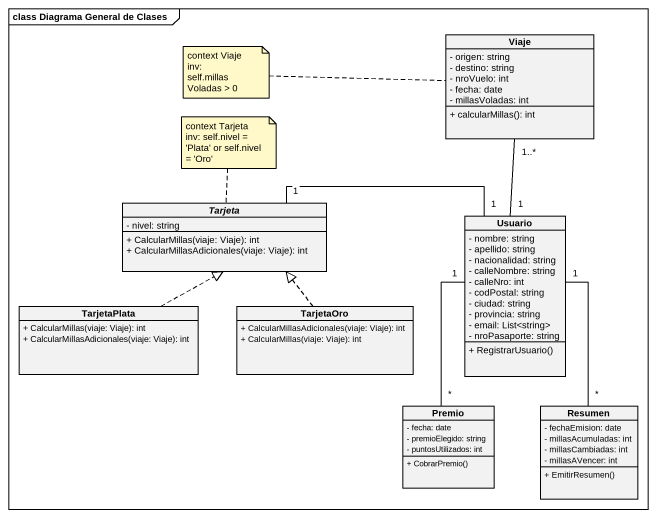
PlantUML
@startuml
mainframe class Diagrama General de Clases
hide circle
hide empty members
skinparam classAttributeIconSize 0
class Viaje {
  - origen: string
  - destino: string
  - nroVuelo: int
  - fecha: date
  - millasVoladas: int
  + calcularMillas(): int
}
abstract class Tarjeta {
  - nivel: string
  + CalcularMillas(viaje: Viaje): int
  + CalcularMillasAdicionales(viaje: Viaje): int
}
class Usuario {
  - nombre: string
  - apellido: string
  - nacionalidad: string
  - calleNombre: string
  - calleNro: int
  - codPostal: string
  - ciudad: string
  - provincia: string
  - email: List<string>
  - nroPasaporte: string
  + RegistrarUsuario()
}
class TarjetaPlata {
  + CalcularMillas(viaje: Viaje): int
  + CalcularMillasAdicionales(viaje: Viaje): int
}
class TarjetaOro {
  + CalcularMillasAdicionales(viaje: Viaje): int
  + CalcularMillas(viaje: Viaje): int
}
class Premio {
  - fecha: date
  - premioElegido: string
  - puntosUtilizados: int
  + CobrarPremio()
}
class Resumen {
  - fechaEmision: date
  - millasAcumuladas: int
  - millasCambiadas: int
  - millasAVencer: int
  + EmitirResumen()
}
Usuario "1" -up- "1..*" Viaje
Usuario "1" -left- "1" Tarjeta
Usuario "1" -- "*" Premio
Usuario "1" -- "*" Resumen
TarjetaPlata .up.|> Tarjeta
TarjetaOro .up.|> Tarjeta
note left of Viaje
  context Viaje
  inv: self.millasVoladas > 0
end note
note top of Tarjeta
  context Tarjeta
  inv: self.nivel = 'Plata' or self.nivel = 'Oro'
end note
@enduml
